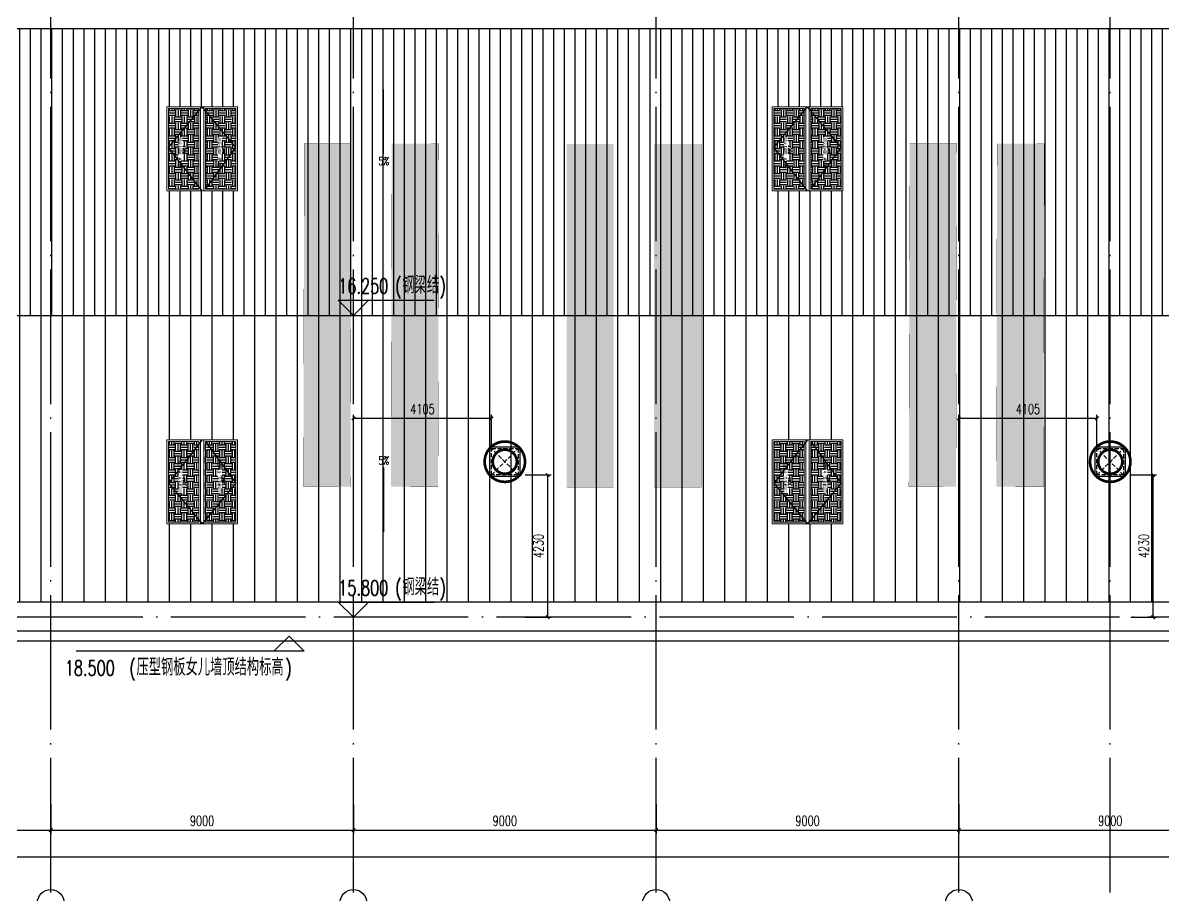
# Model space of a CAD drawing. Extents: x -555607 to 460190, y 498714 to 1664455.
# Drawn here: x 316315 to 350220, y 540656 to 566595 of the extents above; entities that cross this region are included whole.
import ezdxf

# ---------------------------------------------------------------- set-up
doc = ezdxf.new("R2010")
doc.units = 0
doc.header["$LTSCALE"] = 1000
doc.header["$MEASUREMENT"] = 0
for name, pattern in [('DASH', [0.35, 0.25, -0.1]), ('DOTE', [2.42, 2, -0.2, 0.02, -0.2]), ('HIDDEN', [9.525, 6.35, -3.175])]:
    doc.linetypes.add(name, pattern=pattern)
doc.layers.get('Defpoints').update_dxf_attribs({"color": 210})
for name, color, linetype in [('99平面图例外参$0$A-HATCH-2', 251, 'Continuous'), ('A-AXIS-D', 1, 'Continuous'), ('A-AXIS-DOTE', 14, 'DOTE'), ('A-AXIS-DP', 126, 'Continuous'), ('A-AXIS-SYMB', 3, 'Continuous'), ('A-HATCH-2', 251, 'Continuous'), ('A-LIN-V', 9, 'Continuous'), ('A-SFCE', 30, 'Continuous'), ('A-WINDOW', 8, 'Continuous'), ('E-电气标注', 84, 'Continuous'), ('SPACE', 7, 'Continuous'), ('SPACE_HATCH', 8, 'Continuous'), ('参考线', 8, 'Continuous'), ('外框', 1, 'HIDDEN'), ('暖通', 7, 'Continuous')]:
    doc.layers.add(name, color=color, linetype=linetype)
doc.layers.add('成型线', color=3, linetype='Continuous', lineweight=18)
doc.styles.add('_TCH_DIM', font='SIMPLEX', dxfattribs={"bigfont": 'GBCBIG'})
doc.styles.add('_TCH_DIM_T3', font='SIMPLEX', dxfattribs={"width": 0.705882, "bigfont": 'GBCBIG'})
doc.styles.add('_TCH_SPACE', font='SIMPLEX', dxfattribs={"height": 5, "bigfont": 'GBCBIG'})
doc.dimstyles.new('_TCH_ARCH&&100', dxfattribs={"dimtxt": 297.5, "dimasz": 100, "dimexe": 100, "dimexo": 100, "dimgap": 126.25, "dimtad": 1, "dimdec": 0, "dimzin": 0, "dimdsep": 46, "dimtxsty": '_TCH_DIM_T3', "dimblk": 'ARCHTICK', "dimcen": 0.09, "dimclrt": 7, "dimazin": 2, "dimtfac": 1, "dimtdec": 0, "dimtix": 1, "dimtmove": 2, "dimatfit": 3, "dimfxl": 100, "dimtolj": 1, "dimtzin": 0, "dimarcsym": 0})
pattern_1 = [(0, (0, 0), (187.5, 187.5), [187.5, -187.5]), (0, (0, 70.31), (187.5, 187.5), [187.5, -187.5]), (0, (0, 140.62), (187.5, 187.5), [187.5, -187.5]), (90, (23.44, 164.06), (-187.5, 187.5), [187.5, -187.5]), (90, (93.75, 164.06), (-187.5, 187.5), [187.5, -187.5]), (90, (164.06, 164.06), (-187.5, 187.5), [187.5, -187.5])]

# ---------------------------------------------------------------- blocks, each defined once
blk = doc.blocks.new('_ArchTick')
at = {"color": 0, "linetype": 'ByBlock', "const_width": 0.4}
blk.add_lwpolyline([(-0.5, -0.5), (0.5, 0.5)], dxfattribs=at)
blk = doc.blocks.new('*D466')
at = {"layer": 'A-AXIS-D', "color": 0, "lineweight": -2, "transparency": 16777216}
for p, q in [((308146, 543350), (308146, 542492)), ((317146, 543350), (317146, 542492)), ((308146, 542592), (317146, 542592))]:
    blk.add_line(p, q, dxfattribs=at)
at = {"layer": 'Defpoints', "color": 0, "transparency": 16777216}
for p in [(308146, 543450), (317146, 543450), (317146, 542592)]:
    blk.add_point(p, dxfattribs=at)
at = {"layer": 'A-AXIS-D', "color": 0, "lineweight": -2, "transparency": 16777216, "xscale": 100, "yscale": 100, "zscale": 100, "rotation": 180}
blk.add_blockref('_ArchTick', (308146, 542592), dxfattribs=at)
at = {"layer": 'A-AXIS-D', "color": 0, "lineweight": -2, "transparency": 16777216, "xscale": 100, "yscale": 100, "zscale": 100}
blk.add_blockref('_ArchTick', (317146, 542592), dxfattribs=at)
at = {"layer": 'A-AXIS-D', "color": 7, "transparency": 16777216, "insert": (312646, 542867), "char_height": 297.5, "attachment_point": 5, "style": '_TCH_DIM_T3'}
blk.add_mtext('\\A1;9000', dxfattribs=at)
blk = doc.blocks.new('*D467')
at = {"layer": 'A-AXIS-D', "color": 0, "lineweight": -2, "transparency": 16777216}
for p, q in [((317146, 543350), (317146, 542492)), ((326146, 543350), (326146, 542492)), ((317146, 542592), (326146, 542592))]:
    blk.add_line(p, q, dxfattribs=at)
at = {"layer": 'Defpoints', "color": 0, "transparency": 16777216}
for p in [(317146, 543450), (326146, 543450), (326146, 542592)]:
    blk.add_point(p, dxfattribs=at)
at = {"layer": 'A-AXIS-D', "color": 0, "lineweight": -2, "transparency": 16777216, "xscale": 100, "yscale": 100, "zscale": 100, "rotation": 180}
blk.add_blockref('_ArchTick', (317146, 542592), dxfattribs=at)
at = {"layer": 'A-AXIS-D', "color": 0, "lineweight": -2, "transparency": 16777216, "xscale": 100, "yscale": 100, "zscale": 100}
blk.add_blockref('_ArchTick', (326146, 542592), dxfattribs=at)
at = {"layer": 'A-AXIS-D', "color": 7, "transparency": 16777216, "insert": (321646, 542867), "char_height": 297.5, "attachment_point": 5, "style": '_TCH_DIM_T3'}
blk.add_mtext('\\A1;9000', dxfattribs=at)
blk = doc.blocks.new('*D468')
at = {"layer": 'A-AXIS-D', "color": 0, "lineweight": -2, "transparency": 16777216}
for p, q in [((326146, 543350), (326146, 542492)), ((335146, 543350), (335146, 542492)), ((326146, 542592), (335146, 542592))]:
    blk.add_line(p, q, dxfattribs=at)
at = {"layer": 'Defpoints', "color": 0, "transparency": 16777216}
for p in [(326146, 543450), (335146, 543450), (335146, 542592)]:
    blk.add_point(p, dxfattribs=at)
at = {"layer": 'A-AXIS-D', "color": 0, "lineweight": -2, "transparency": 16777216, "xscale": 100, "yscale": 100, "zscale": 100, "rotation": 180}
blk.add_blockref('_ArchTick', (326146, 542592), dxfattribs=at)
at = {"layer": 'A-AXIS-D', "color": 0, "lineweight": -2, "transparency": 16777216, "xscale": 100, "yscale": 100, "zscale": 100}
blk.add_blockref('_ArchTick', (335146, 542592), dxfattribs=at)
at = {"layer": 'A-AXIS-D', "color": 7, "transparency": 16777216, "insert": (330646, 542867), "char_height": 297.5, "attachment_point": 5, "style": '_TCH_DIM_T3'}
blk.add_mtext('\\A1;9000', dxfattribs=at)
blk = doc.blocks.new('*D469')
at = {"layer": 'A-AXIS-D', "color": 0, "lineweight": -2, "transparency": 16777216}
for p, q in [((335146, 543350), (335146, 542492)), ((344146, 543350), (344146, 542492)), ((335146, 542592), (344146, 542592))]:
    blk.add_line(p, q, dxfattribs=at)
at = {"layer": 'Defpoints', "color": 0, "transparency": 16777216}
for p in [(335146, 543450), (344146, 543450), (344146, 542592)]:
    blk.add_point(p, dxfattribs=at)
at = {"layer": 'A-AXIS-D', "color": 0, "lineweight": -2, "transparency": 16777216, "xscale": 100, "yscale": 100, "zscale": 100, "rotation": 180}
blk.add_blockref('_ArchTick', (335146, 542592), dxfattribs=at)
at = {"layer": 'A-AXIS-D', "color": 0, "lineweight": -2, "transparency": 16777216, "xscale": 100, "yscale": 100, "zscale": 100}
blk.add_blockref('_ArchTick', (344146, 542592), dxfattribs=at)
at = {"layer": 'A-AXIS-D', "color": 7, "transparency": 16777216, "insert": (339646, 542867), "char_height": 297.5, "attachment_point": 5, "style": '_TCH_DIM_T3'}
blk.add_mtext('\\A1;9000', dxfattribs=at)
blk = doc.blocks.new('*D470')
at = {"layer": 'A-AXIS-D', "color": 0, "lineweight": -2, "transparency": 16777216}
for p, q in [((344146, 543350), (344146, 542492)), ((353146, 543350), (353146, 542492)), ((344146, 542592), (353146, 542592))]:
    blk.add_line(p, q, dxfattribs=at)
at = {"layer": 'Defpoints', "color": 0, "transparency": 16777216}
for p in [(344146, 543450), (353146, 543450), (353146, 542592)]:
    blk.add_point(p, dxfattribs=at)
at = {"layer": 'A-AXIS-D', "color": 0, "lineweight": -2, "transparency": 16777216, "xscale": 100, "yscale": 100, "zscale": 100, "rotation": 180}
blk.add_blockref('_ArchTick', (344146, 542592), dxfattribs=at)
at = {"layer": 'A-AXIS-D', "color": 0, "lineweight": -2, "transparency": 16777216, "xscale": 100, "yscale": 100, "zscale": 100}
blk.add_blockref('_ArchTick', (353146, 542592), dxfattribs=at)
at = {"layer": 'A-AXIS-D', "color": 7, "transparency": 16777216, "insert": (348646, 542867), "char_height": 297.5, "attachment_point": 5, "style": '_TCH_DIM_T3'}
blk.add_mtext('\\A1;9000', dxfattribs=at)
blk = doc.blocks.new('*D435')
at = {"layer": 'A-AXIS-D', "color": 0, "lineweight": -2, "transparency": 16777216}
for p, q in [((186246, 543250), (186246, 541692)), ((371946, 543250), (371946, 541692)), ((186246, 541792), (371946, 541792))]:
    blk.add_line(p, q, dxfattribs=at)
at = {"layer": 'Defpoints', "color": 0, "transparency": 16777216}
for p in [(186246, 543350), (371946, 543350), (371946, 541792)]:
    blk.add_point(p, dxfattribs=at)
at = {"layer": 'A-AXIS-D', "color": 0, "lineweight": -2, "transparency": 16777216, "xscale": 100, "yscale": 100, "zscale": 100, "rotation": 180}
blk.add_blockref('_ArchTick', (186246, 541792), dxfattribs=at)
at = {"layer": 'A-AXIS-D', "color": 0, "lineweight": -2, "transparency": 16777216, "xscale": 100, "yscale": 100, "zscale": 100}
blk.add_blockref('_ArchTick', (371946, 541792), dxfattribs=at)
at = {"layer": 'A-AXIS-D', "color": 7, "transparency": 16777216, "insert": (279096, 542067), "char_height": 297.5, "attachment_point": 5, "style": '_TCH_DIM_T3'}
blk.add_mtext('\\A1;185700', dxfattribs=at)
blk = doc.blocks.new('44')
blk.add_wipeout([(277446, 745270), (279946, 745270), (279946, 747370), (277446, 747370)]).dxf.layer = '参考线'
at = {"layer": 'SPACE_HATCH'}
h = blk.add_hatch(dxfattribs=at)
h.set_pattern_fill('土壤', color=250, scale=50, style=0)
h.set_pattern_definition(pattern_1)
h.paths.add_polyline_path([(277496, 746420), (279896, 746420), (279896, 747320), (277496, 747320)])
h.paths.add_polyline_path([(278352, 746904), (279057, 746904), (279057, 747034), (278352, 747034)])
h.paths.add_polyline_path([(278591, 746811), (278817, 746811), (278817, 746895), (278591, 746895)])
h = blk.add_hatch(dxfattribs=at)
h.set_pattern_fill('土壤', color=250, scale=50, style=0)
h.set_pattern_definition(pattern_1)
h.paths.add_polyline_path([(277496, 746220), (279896, 746220), (279896, 745320), (277496, 745320)])
h.paths.add_polyline_path([(278352, 745724), (279057, 745724), (279057, 745854), (278352, 745854)])
h.paths.add_polyline_path([(278591, 745631), (278817, 745631), (278817, 745715), (278591, 745715)])
at = {"layer": '外框', "color": 250}
for points in [[(279946, 746320), (278658, 747320), (277446, 746320)], [(279896, 746220), (278658, 745320), (277446, 746320)]]:
    blk.add_lwpolyline(points, dxfattribs=at)
at = {"layer": '成型线', "color": 8}
for p, q in [((279946, 745270), (279946, 747370)), ((277446, 746370), (279946, 746370)), ((277446, 746270), (279946, 746270)), ((277496, 746420), (279896, 746420)), ((277496, 746220), (279896, 746220))]:
    blk.add_line(p, q, dxfattribs=at)
for points in [[(279946, 745270), (277446, 745270), (277446, 747370), (279946, 747370)], [(277496, 746420), (277496, 747320), (279896, 747320), (279896, 746420)], [(279896, 746220), (279896, 745320), (277496, 745320), (277496, 746220)]]:
    blk.add_lwpolyline(points, dxfattribs=at)
at = {"layer": 'SPACE', "color": 250, "style": '_TCH_SPACE'}
for p in [(278365, 746930), (278365, 745750)]:
    blk.add_text('自然排烟窗，有效面积', height=96.5, dxfattribs=at).set_placement(p)
at = {"layer": 'SPACE', "color": 250, "style": '_TCH_SPACE', "width": 0.705882}
for s, height, p in [('2.16m', 59.5, (278600, 746828)), ('2', 29.8, (278792, 746863)), ('2.16m', 59.5, (278600, 745648)), ('2', 29.8, (278792, 745683))]:
    blk.add_text(s, height=height, dxfattribs=at).set_placement(p)
blk = doc.blocks.new('frtt')
at = {"layer": 'A-LIN-V', "xscale": -1, "rotation": 90}
blk.add_blockref('44', (1112916, 997966), dxfattribs=at)
at = {"layer": 'A-LIN-V', "rotation": 90}
blk.add_blockref('44', (1112916, 430674), dxfattribs=at)
blk = doc.blocks.new('242343243')
at = {"layer": 'A-WINDOW'}
for p in [(-44950, -156425), (-26950, -156425)]:
    blk.add_blockref('frtt', p, dxfattribs=at)
blk = doc.blocks.new('fengji')
at = {"layer": '暖通', "color": 7, "linetype": 'DASH', "ltscale": 0.5}
for p, q in [((-395, 395), (395, -395)), ((395, 395), (-395, -395))]:
    blk.add_line(p, q, dxfattribs=at)
at = {"layer": '暖通', "color": 7, "const_width": 79.8}
for points in [[(0, -600, -1), (0, 600, -1)], [(0, -600, 1), (0, 600, 1)]]:
    blk.add_lwpolyline(points, format="xyb", dxfattribs=at)
at = {"layer": '暖通', "color": 7, "ltscale": 0.5}
blk.add_lwpolyline([(-445, 445), (445, 445), (445, -445), (-445, -445)], close=True, dxfattribs=at)
at = {"layer": '暖通', "color": 7, "linetype": 'DASH', "const_width": 79.8}
for points in [[(0, -358, -1), (0, 358, -1)], [(0, -358, 1), (0, 358, 1)]]:
    blk.add_lwpolyline(points, format="xyb", dxfattribs=at)
at = {"layer": '暖通', "color": 7, "linetype": 'DASH', "ltscale": 0.5}
blk.add_lwpolyline([(-395, 395), (395, 395), (395, -395), (-395, -395)], close=True, dxfattribs=at)
blk = doc.blocks.new('*D727')
at = {"layer": 'A-AXIS-DP', "color": 0, "lineweight": -2, "transparency": 16777216}
for p, q in [((349255, 553150), (350020, 553150)), ((349920, 548920), (349920, 553150)), ((349255, 548920), (350020, 548920))]:
    blk.add_line(p, q, dxfattribs=at)
at = {"layer": 'Defpoints', "color": 0, "transparency": 16777216}
for p in [(349155, 553150), (349920, 553150), (349155, 548920)]:
    blk.add_point(p, dxfattribs=at)
at = {"layer": 'A-AXIS-DP', "color": 0, "lineweight": -2, "transparency": 16777216, "xscale": 100, "yscale": 100, "zscale": 100}
for p, rotation in [((349920, 553150), 90), ((349920, 548920), 270)]:
    blk.add_blockref('_ArchTick', p, dxfattribs=dict(at, rotation=rotation))
at = {"layer": 'A-AXIS-DP', "color": 7, "transparency": 16777216, "insert": (349645, 551035), "char_height": 297.5, "attachment_point": 5, "rotation": 90, "style": '_TCH_DIM_T3'}
blk.add_mtext('\\A1;4230', dxfattribs=at)
blk = doc.blocks.new('*D728')
at = {"layer": 'A-AXIS-DP', "color": 0, "lineweight": -2, "transparency": 16777216}
for p, q in [((344146, 554040), (344146, 554935)), ((344146, 554835), (348251, 554835)), ((348251, 554040), (348251, 554935))]:
    blk.add_line(p, q, dxfattribs=at)
at = {"layer": 'Defpoints', "color": 0, "transparency": 16777216}
for p in [(348251, 554835), (344146, 553940), (348251, 553940)]:
    blk.add_point(p, dxfattribs=at)
at = {"layer": 'A-AXIS-DP', "color": 0, "lineweight": -2, "transparency": 16777216, "xscale": 100, "yscale": 100, "zscale": 100, "rotation": 180}
blk.add_blockref('_ArchTick', (344146, 554835), dxfattribs=at)
at = {"layer": 'A-AXIS-DP', "color": 0, "lineweight": -2, "transparency": 16777216, "xscale": 100, "yscale": 100, "zscale": 100}
blk.add_blockref('_ArchTick', (348251, 554835), dxfattribs=at)
at = {"layer": 'A-AXIS-DP', "color": 7, "transparency": 16777216, "insert": (346198, 555110), "char_height": 297.5, "attachment_point": 5, "style": '_TCH_DIM_T3'}
blk.add_mtext('\\A1;4105', dxfattribs=at)
blk = doc.blocks.new('*D729')
at = {"layer": 'A-AXIS-DP', "color": 0, "lineweight": -2, "transparency": 16777216}
for p, q in [((331255, 553150), (332020, 553150)), ((331920, 548920), (331920, 553150)), ((331255, 548920), (332020, 548920))]:
    blk.add_line(p, q, dxfattribs=at)
at = {"layer": 'Defpoints', "color": 0, "transparency": 16777216}
for p in [(331155, 553150), (331920, 553150), (331155, 548920)]:
    blk.add_point(p, dxfattribs=at)
at = {"layer": 'A-AXIS-DP', "color": 0, "lineweight": -2, "transparency": 16777216, "xscale": 100, "yscale": 100, "zscale": 100}
for p, rotation in [((331920, 553150), 90), ((331920, 548920), 270)]:
    blk.add_blockref('_ArchTick', p, dxfattribs=dict(at, rotation=rotation))
at = {"layer": 'A-AXIS-DP', "color": 7, "transparency": 16777216, "insert": (331645, 551035), "char_height": 297.5, "attachment_point": 5, "rotation": 90, "style": '_TCH_DIM_T3'}
blk.add_mtext('\\A1;4230', dxfattribs=at)
blk = doc.blocks.new('*D807')
at = {"layer": 'A-AXIS-DP', "color": 0, "lineweight": -2, "transparency": 16777216}
for p, q in [((326146, 554040), (326146, 554935)), ((326146, 554835), (330251, 554835)), ((330251, 554040), (330251, 554935))]:
    blk.add_line(p, q, dxfattribs=at)
at = {"layer": 'Defpoints', "color": 0, "transparency": 16777216}
for p in [(330251, 554835), (326146, 553940), (330251, 553940)]:
    blk.add_point(p, dxfattribs=at)
at = {"layer": 'A-AXIS-DP', "color": 0, "lineweight": -2, "transparency": 16777216, "xscale": 100, "yscale": 100, "zscale": 100, "rotation": 180}
blk.add_blockref('_ArchTick', (326146, 554835), dxfattribs=at)
at = {"layer": 'A-AXIS-DP', "color": 0, "lineweight": -2, "transparency": 16777216, "xscale": 100, "yscale": 100, "zscale": 100}
blk.add_blockref('_ArchTick', (330251, 554835), dxfattribs=at)
at = {"layer": 'A-AXIS-DP', "color": 7, "transparency": 16777216, "insert": (328198, 555110), "char_height": 297.5, "attachment_point": 5, "style": '_TCH_DIM_T3'}
blk.add_mtext('\\A1;4105', dxfattribs=at)
blk = doc.blocks.new('w42343eeee')
at = {"color": 250}
blk.add_wipeout([(367285, 568212), (365883, 568215), (365906, 578415), (367306, 578412)], dxfattribs=at).dxf.layer = '参考线'
at = {"layer": '99平面图例外参$0$A-HATCH-2'}
h = blk.add_hatch(dxfattribs=at)
h.set_pattern_fill('ANSI33', color=250, scale=75)
h.set_pattern_definition([(45, (1135667.22, 924695.12), (-168.3798, 168.3798), []), (45, (1135835.6, 924695.12), (-168.3798, 168.3798), [119.0625, -59.53125])])
h.paths.add_polyline_path([(366843, 550430), (365843, 550432)])
h.paths.add_polyline_path([(365906, 578415), (367306, 578412), (367283, 568212), (365883, 568215)])
at = {"layer": 'E-电气标注', "color": 250, "const_width": 5}
blk.add_lwpolyline([(365906, 578415), (365883, 568215), (367283, 568212), (367306, 578412)], close=True, dxfattribs=at)
blk = doc.blocks.new('w242343')
at = {"layer": 'A-SFCE', "color": 250}
for p, rotation in [((40598426777.721481, 3385028275.240193), 0.1299680659603089), ((40598429377.724663, 3385028275.24018), 0.1299680659603089), ((40598435892.610237, 3385027449.669922), 0.2599364601502721), ((40598444777.675171, 3385028316.07083), 0.1299680659603089), ((40598447377.678352, 3385028316.070817), 0.1299680659603089), ((40598438533.317139, 3385009505.613855), 0.2599364601502721)]:
    blk.add_blockref('w42343eeee', p, dxfattribs=dict(at, rotation=rotation))
for p, rotation in [((40598437200.831253, 3385028292.985916), 0.1299680659603089), ((40598426818.43869, 3385010325.286374), 0.1299680659603089), ((40598429418.441841, 3385010325.286362), 0.1299680659603089), ((40598435933.327423, 3385009499.716105), 0.2599364601502721), ((40598444818.392357, 3385010366.117013), 0.1299680659603089), ((40598447418.395523, 3385010366.116999), 0.1299680659603089)]:
    blk.add_blockref('w42343eeee', p, dxfattribs=dict(at, rotation=rotation))
blk = doc.blocks.new('2312321321')
at = {"layer": '暖通', "rotation": 180}
for p in [(330645.8, 553545), (348645.8, 553545)]:
    blk.add_blockref('fengji', p, dxfattribs=at)
at = {"layer": 'A-AXIS-DP'}
for p1, p2, distance, picture, middle in [((326145.8, 553940), (330250.8, 553940), 895, '*D807', (328198.3, 555110)), ((344145.8, 553940), (348250.8, 553940), 895, '*D728', (346198.3, 555110)), ((331154.7, 548920), (331154.7, 553150), -765.3, '*D729', (331645, 551035)), ((349154.7, 548920), (349154.7, 553150), -765.3, '*D727', (349645, 551035))]:
    dim = blk.add_aligned_dim(p1=p1, p2=p2, distance=distance, dimstyle='_TCH_ARCH&&100', dxfattribs=at)
    dim.commit()
    dim.dimension.update_dxf_attribs({"geometry": picture, "text_midpoint": middle})

msp = doc.modelspace()

# ---------------------------------------------------------------- block references
at = {"layer": 'A-WINDOW', "rotation": 359.8700319340397}
msp.add_blockref('w242343', (-40606042043.5, -3292924822.4), dxfattribs=at)

# ---------------------------------------------------------------- next in the draw order: hatches: boundary and pattern name
at = {"layer": 'A-HATCH-2'}
h = msp.add_hatch(dxfattribs=at)
h.set_pattern_fill('ANSI31', color=250, scale=200, angle=45)
h.set_pattern_definition([(90, (0, 0), (-317.5, 0), [])])
h.paths.add_polyline_path([(186845.8, 565520), (186545.8, 565520), (186545.8, 557895), (200954.9, 557895), (233880, 557895), (366415.7, 557895), (371645.8, 557895), (371645.8, 566420), (186845.8, 566420)])
h = msp.add_hatch(dxfattribs=at)
h.set_pattern_fill('ANSI31', color=250, scale=400, angle=45)
h.set_pattern_definition([(90, (0, 0), (-635, 0), [])])
h.paths.add_polyline_path([(233880, 557895), (366415.7, 557895), (371645.8, 557895), (371645.8, 549370), (186545.8, 549370), (186545.8, 557895), (221250, 557895)])

# ---------------------------------------------------------------- next in the draw order: linework, layer by layer
at = {"layer": 'A-AXIS-D'}
for centre in [(317145.8, 540424), (326145.8, 540424), (335145.8, 540424), (344145.8, 540424)]:
    msp.add_circle(centre, 400, dxfattribs=at)
at = {"layer": 'A-AXIS-DOTE', "color": 250, "ltscale": 2}
for p, q in [((317145.8, 540740), (317145.8, 637259.3)), ((326145.8, 540740), (326145.8, 637259.3)), ((335145.8, 540740), (335145.8, 637259.3)), ((344145.8, 540740), (344145.8, 637259.3)), ((348645.8, 540740), (348645.8, 637259.3)), ((377960, 548920), (181990, 548920))]:
    msp.add_line(p, q, dxfattribs=at)
at = {"layer": 'A-AXIS-SYMB', "color": 8}
for p, q in [((327040, 564375), (327040, 564615)), ((327040, 562685), (327040, 564375)), ((326145.8, 557895), (325695.8, 558345)), ((325695.8, 558345), (328545.8, 558345)), ((326145.8, 557895), (326595.8, 558345)), ((327040, 553375), (327040, 551685)), ((327040, 551685), (327040, 551445)), ((326145.8, 548920), (325695.8, 549370)), ((325695.8, 549370), (328545.8, 549370)), ((326145.8, 548920), (326595.8, 549370)), ((324230, 548360), (323780, 547910)), ((324230, 548360), (324680, 547910)), ((324680, 547910), (317900, 547910))]:
    msp.add_line(p, q, dxfattribs=at)
at = {"layer": 'A-LIN-V', "color": 8}
for points in [[(371645.8, 566420), (186845.8, 566420)], [(371645.8, 549370), (186545.8, 549370)]]:
    msp.add_lwpolyline(points, dxfattribs=at)
at = {"layer": 'A-SFCE', "color": 8}
for points in [[(186545.8, 564570), (186545.8, 548519.9), (371645.8, 548519.9), (371645.8, 621119.9), (203996.8, 621120), (186545.8, 567335.8), (186545.8, 566670), (186845.8, 566670)], [(186845.8, 564870), (186245.8, 564870), (186245.8, 548219.9), (371945.8, 548219.9)], [(186545.8, 557895), (371645.8, 557895)]]:
    msp.add_lwpolyline(points, dxfattribs=at)

# ---------------------------------------------------------------- next in the draw order: texts
at = {"layer": 'A-AXIS-SYMB', "color": 8, "style": '_TCH_DIM', "width": 0.705882}
for s, height, p in [('5%', 238, (326888, 562363)), ('16.250', 446.25, (325695, 558545)), ('(', 446.2, (327390, 558545)), (')', 446.2, (328705.9, 558545)), ('5%', 238, (326888, 553459)), ('15.800', 446.25, (325695, 549570)), ('(', 446.2, (327390, 549570)), (')', 446.2, (328705.9, 549570)), ('18.500', 446.25, (317565, 547185)), ('(', 446.2, (319485, 547185)), (')', 446.2, (324118.4, 547185))]:
    msp.add_text(s, height=height, dxfattribs=at).set_placement(p)
at = {"layer": 'A-AXIS-SYMB', "color": 8, "style": '_TCH_DIM'}
for s, height, p in [('钢梁结', 506.38, (327600, 558545)), ('钢梁结', 506.38, (327600, 549570)), ('压型钢板女儿墙顶结构标高', 506.383, (319695, 547185))]:
    msp.add_text(s, height=height, dxfattribs=at).set_placement(p)

# ---------------------------------------------------------------- next in the draw order: dimensions: what is measured, and where the dimension line sits
at = {"layer": 'A-AXIS-D'}
for base, p1, p2, text, picture, middle in [((371945.8, 541792.2), (186245.8, 543350.2), (371945.8, 543350.2), '185700', '*D435', (279095.8, 542067.2)), ((317145.8, 542592.2), (308145.8, 543450.2), (317145.8, 543450.2), '9000', '*D466', (312645.8, 542867.2)), ((326145.8, 542592.2), (317145.8, 543450.2), (326145.8, 543450.2), '9000', '*D467', (321645.8, 542867.2)), ((335145.8, 542592.2), (326145.8, 543450.2), (335145.8, 543450.2), '9000', '*D468', (330645.8, 542867.2)), ((344145.8, 542592.2), (335145.8, 543450.2), (344145.8, 543450.2), '9000', '*D469', (339645.8, 542867.2)), ((353145.8, 542592.2), (344145.8, 543450.2), (353145.8, 543450.2), '9000', '*D470', (348645.8, 542867.2))]:
    dim = msp.add_linear_dim(base=base, p1=p1, p2=p2, angle=0, text=text, dimstyle='_TCH_ARCH&&100', dxfattribs=at)
    dim.commit()
    dim.dimension.update_dxf_attribs({"geometry": picture, "text_midpoint": middle, "dimtype": 129})

# ---------------------------------------------------------------- next in the draw order: block references
at = {"layer": 'A-WINDOW'}
msp.add_blockref('242343243', (0, 0), dxfattribs=at)

# ---------------------------------------------------------------- next in the draw order: block references
at = {"layer": '暖通', "color": 7}
msp.add_blockref('2312321321', (0, 0), dxfattribs=at)

doc.saveas('drawing.dxf')
